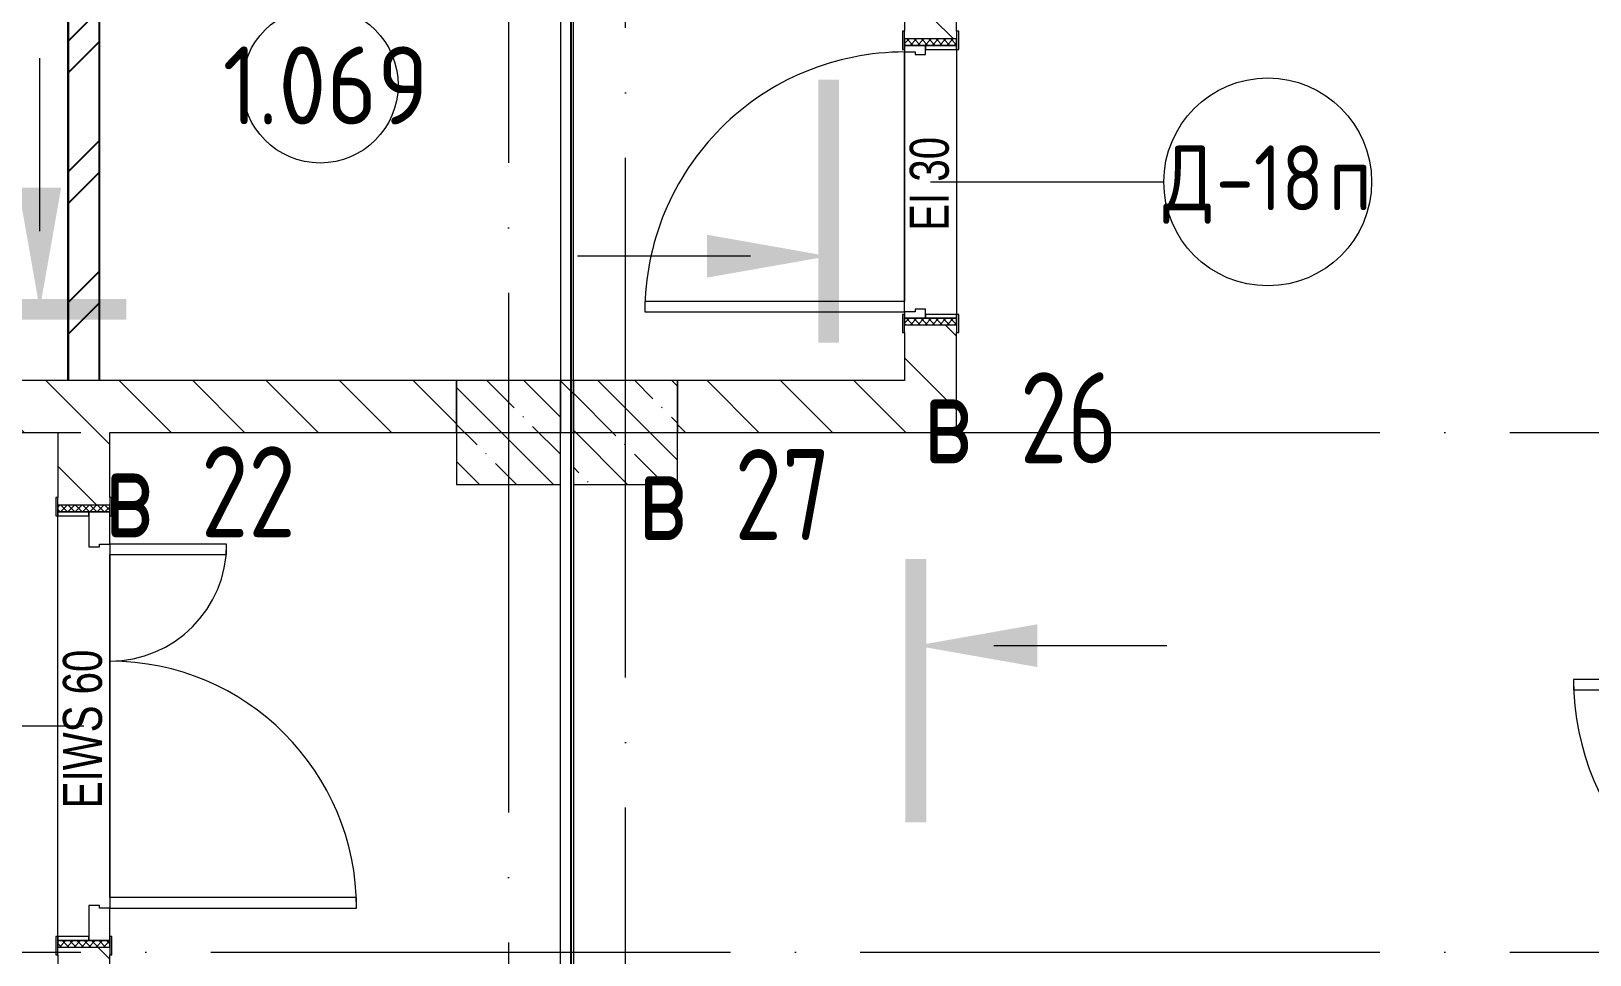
# Model space of a CAD drawing. Header units: millimetres. Extents: x -68946 to 690821, y -552984 to 293768.
# Drawn here: x 124050 to 130051, y 43515 to 47070 of the extents above; entities that cross this region are included whole.
import ezdxf

# ---------------------------------------------------------------- set-up
doc = ezdxf.new("R2010")
doc.units = ezdxf.units.MM
doc.linetypes.add('ADSK_Линия сетки', pattern=[2500, 2000, -250, 0, -250])
doc.linetypes.add('ADSK_Скрыто', pattern=[600, 300, -300])
for name, color, linetype, lineweight in [('0) блоки', 250, 'Continuous', 25), ('A-AREA-____-IDEN', 250, 'Continuous', 9), ('A-DOOR-____-IDEN', 250, 'Continuous', 9), ('A-DOOR-____-MCUT', 250, 'Continuous', 5), ('A-DOOR-____-OTLN', 250, 'Continuous', 5), ('A-DOOR-FRAM-MCUT', 250, 'Continuous', 5), ('A-DOOR-FRAM-OTLN', 250, 'Continuous', 5), ('A-FLOR-____-OTLN', 250, 'Continuous', 9), ('A-WALL-____-MCUT', 250, 'Continuous', 13), ('A-WALL-____-PATT', 250, 'Continuous', 13), ('G-____-____-SYMB', 250, 'ADSK_Скрыто', 9), ('I-WALL-____-OTLN', 250, 'Continuous', 9), ('S-COLS-____-MCUT', 250, 'Continuous', 25), ('S-COLS-____-OTLN', 250, 'Continuous', 9), ('S-GRID-____-OTLN', 250, 'Continuous', 9)]:
    doc.layers.add(name, color=color, linetype=linetype, lineweight=lineweight)
doc.styles.add('Arial Narrow', font='ARIALN.TTF', dxfattribs={"width": 0.9, "height": 150})
doc.styles.add('GOST Common_1', font='', dxfattribs={"width": 0.9, "height": 250})
doc.styles.add('GOST Common_2', font='', dxfattribs={"width": 0.8, "height": 350})
doc.styles.add('ISOCPEUR_1', font='isocpeur.ttf', dxfattribs={"width": 0.9, "height": 250})
doc.styles.get('GOST Common_1').set_extended_font_data('GOST Common')
doc.styles.get('GOST Common_2').set_extended_font_data('GOST Common')
pattern_1 = [(135, (12287.91, -0.0006), (-141.42136, -141.42136), [])]
pattern_2 = [(135, (12287.91, -0.0006), (-142.5612, -142.5612), []), (135, (12430.48, -0.0006), (-142.5612, -142.5612), [252.016, -50.403, 3.353, -47.05])]
pattern_3 = [(135, (1751.41, 164.685), (-14.14214, -14.14214), []), (225, (1751.41, 164.685), (14.14214, -14.14214), [])]
pattern_4 = [(45, (-371.384, 164.685), (-14.1421, 14.1421), []), (135, (-371.384, 164.685), (-14.1421, -14.1421), [])]

# ---------------------------------------------------------------- blocks, each defined once
blk = doc.blocks.new('Разрез - Номер вида спереди_3_5 мм-32550530-АР1_Кладочный план 1 этажа С2и3')
at = {"layer": 'G-____-____-SYMB', "linetype": 'Continuous'}
for points in [[(9.798, 0.404), (9.798, -0.394), (-0.333, -0.394), (-0.333, 0.404)], [(2.176, -4.675), (3, 0), (3.824, -4.675)]]:
    blk.add_hatch(color=256, dxfattribs=at).paths.add_polyline_path(points)
at = {"layer": 'G-____-____-SYMB', "linetype": 'Continuous', "lineweight": 20}
blk.add_line((3, -3), (3, -9.663), dxfattribs=at)
blk = doc.blocks.new('Разрез - Номер вида сзади_3_5 мм-32550532-АР1_Кладочный план 1 этажа С2и3')
at = {"layer": 'G-____-____-SYMB', "linetype": 'Continuous'}
for points in [[(9.798, 0.404), (9.798, -0.394), (-0.333, -0.394), (-0.333, 0.404)], [(2.176, -4.675), (3, 0), (3.824, -4.675)]]:
    blk.add_hatch(color=256, dxfattribs=at).paths.add_polyline_path(points)
at = {"layer": 'G-____-____-SYMB', "linetype": 'Continuous', "lineweight": 20}
blk.add_line((3, -3), (3, -9.663), dxfattribs=at)
blk = doc.blocks.new('Дверь_СКБ_1Ст - Д-13л_1100x2100h_Артистическая-V39-АР1_Маркировочный план 1 этажа С2и3')
at = {"layer": 'A-DOOR-____-OTLN'}
h = blk.add_hatch(dxfattribs=at)
h.set_pattern_fill('FP_14', color=256, style=0, pattern_type=2)
h.set_pattern_definition(pattern_3)
h.paths.add_polyline_path([(537.5, 20), (562.5, 20), (562.5, 100), (537.5, 100)])
at = {"layer": 'A-DOOR-FRAM-OTLN'}
h = blk.add_hatch(dxfattribs=at)
h.set_pattern_fill('FP_15', color=256, style=0, pattern_type=2)
h.set_pattern_definition(pattern_4)
h.paths.add_polyline_path([(-537.5, 20), (-512.5, 20), (-512.5, 100), (-537.5, 100)])
at = {"layer": 'A-DOOR-____-MCUT'}
for p, q in [((512.5, 1100), (472.5, 1100)), ((472.5, 1100), (472.5, 100)), ((512.5, 100), (512.5, 1100)), ((472.5, 100), (512.5, 100))]:
    blk.add_line(p, q, dxfattribs=at)
at = {"layer": 'A-DOOR-____-OTLN'}
blk.add_arc((512.5, 100), 1000, 90, 180, dxfattribs=at)
at = {"layer": 'A-DOOR-FRAM-MCUT'}
for p, q in [((-512.5, 100), (-537.5, 100)), ((-537.5, 100), (-537.5, 20)), ((-487.5, 100), (-512.5, 100)), ((-512.5, 100), (-512.5, 20)), ((-512.5, 20), (-512.5, 100)), ((-487.5, 60), (-487.5, 100)), ((512.5, 100), (512.5, 60)), ((537.5, 100), (512.5, 100)), ((537.5, 20), (537.5, 100)), ((562.5, 100), (537.5, 100)), ((537.5, 100), (537.5, 20)), ((562.5, 20), (562.5, 100)), ((-537.5, 20), (-512.5, 20)), ((-512.5, 20), (-477.5, 20)), ((-477.5, 60), (-487.5, 60)), ((-477.5, 20), (-477.5, 60)), ((512.5, 60), (502.5, 60)), ((502.5, 60), (502.5, 20)), ((502.5, 20), (537.5, 20)), ((537.5, 20), (562.5, 20))]:
    blk.add_line(p, q, dxfattribs=at)
blk = doc.blocks.new('Дверь_СКБ_1Ст_Внутренняя - Д-14п_1100x2100h_Кладовая-41857153-АР1_Маркировочный план 1 этажа С2и3')
at = {"layer": 'A-DOOR-____-OTLN'}
h = blk.add_hatch(dxfattribs=at)
h.set_pattern_fill('FP_14', color=256, style=0, pattern_type=2)
h.set_pattern_definition(pattern_3)
h.paths.add_polyline_path([(537.5, 17.9), (537.5, -100), (562.5, -100), (562.5, 100), (537.5, 100), (537.5, 47.6)])
at = {"layer": 'A-DOOR-FRAM-OTLN'}
h = blk.add_hatch(dxfattribs=at)
h.set_pattern_fill('FP_15', color=256, style=0, pattern_type=2)
h.set_pattern_definition(pattern_4)
h.paths.add_polyline_path([(-537.5, -100), (-512.5, -100), (-512.5, 100), (-537.5, 100), (-537.5, -55.3)])
at = {"layer": 'A-DOOR-____-MCUT'}
for p, q in [((-487.5, 1100), (-487.5, 100)), ((-447.5, 1100), (-487.5, 1100)), ((-447.5, 100), (-447.5, 1100)), ((-487.5, 100), (-447.5, 100))]:
    blk.add_line(p, q, dxfattribs=at)
at = {"layer": 'A-DOOR-____-OTLN'}
blk.add_arc((-487.5, 100), 1000, 360, 90, dxfattribs=at)
at = {"layer": 'A-DOOR-FRAM-MCUT'}
for p, q in [((-497.5, 108), (-567.5, 108)), ((-567.5, 108), (-567.5, 100)), ((-567.5, 100), (-497.5, 100)), ((-512.5, 100), (-537.5, 100)), ((-537.5, 100), (-537.5, -100)), ((-487.5, 100), (-512.5, 100)), ((-512.5, 100), (-512.5, 20)), ((-512.5, -100), (-512.5, 100)), ((-497.5, 100), (-512.5, 100)), ((-512.5, 100), (-512.5, 99)), ((-512.5, 99), (-497.5, 99)), ((-497.5, 100), (-497.5, 108)), ((-497.5, 99), (-497.5, 100)), ((-487.5, 60), (-487.5, 100)), ((512.5, 100), (512.5, 60)), ((537.5, 100), (512.5, 100)), ((592.5, 108), (522.5, 108)), ((522.5, 108), (522.5, 100)), ((537.5, 100), (522.5, 100)), ((522.5, 100), (522.5, 99)), ((522.5, 100), (592.5, 100)), ((522.5, 99), (537.5, 99)), ((537.5, 20), (537.5, 100)), ((562.5, 100), (537.5, 100)), ((537.5, 100), (537.5, -100)), ((537.5, 99), (537.5, 100)), ((562.5, -100), (562.5, 100)), ((592.5, 100), (592.5, 108)), ((-512.5, 20), (-477.5, 20)), ((-497.5, 20), (-512.5, 20)), ((-512.5, 20), (-512.5, -100)), ((-497.5, -100), (-497.5, 20)), ((-477.5, 60), (-487.5, 60)), ((-477.5, 20), (-477.5, 60)), ((512.5, 60), (502.5, 60)), ((502.5, 60), (502.5, 20)), ((502.5, 20), (537.5, 20)), ((537.5, 20), (522.5, 20)), ((522.5, 20), (522.5, -100)), ((537.5, -100), (537.5, 20)), ((-497.5, -100), (-567.5, -100)), ((-567.5, -100), (-567.5, -108)), ((-567.5, -108), (-497.5, -108)), ((-537.5, -100), (-512.5, -100)), ((-512.5, -100), (-497.5, -100)), ((-497.5, -108), (-497.5, -100)), ((522.5, -100), (537.5, -100)), ((592.5, -100), (522.5, -100)), ((522.5, -100), (522.5, -108)), ((522.5, -108), (592.5, -108)), ((537.5, -100), (562.5, -100)), ((592.5, -108), (592.5, -100))]:
    blk.add_line(p, q, dxfattribs=at)
blk = doc.blocks.new('Дверь_СКБ_2Ст_Внутренняя1 - Н_ВВ-19_1700x2600h_Фрамуга сверху-42084744-АР1_Маркировочный план 1 этажа С2и3')
at = {"layer": 'A-DOOR-____-OTLN'}
h = blk.add_hatch(dxfattribs=at)
h.set_pattern_fill('FP_46', color=256, style=0, pattern_type=2)
h.set_pattern_definition([(135, (1451.41, 164.685), (-14.14214, -14.14214), []), (225, (1451.41, 164.685), (14.14214, -14.14214), [])])
h.paths.add_polyline_path([(862.5, 100), (837.5, 100), (837.5, -100), (862.5, -100), (862.5, 60)])
at = {"layer": 'A-DOOR-FRAM-OTLN'}
h = blk.add_hatch(dxfattribs=at)
h.set_pattern_fill('FP_47', color=256, style=0, pattern_type=2)
h.set_pattern_definition([(45, (-671.384, 164.685), (-14.1421, 14.1421), []), (135, (-671.384, 164.685), (-14.1421, -14.1421), [])])
h.paths.add_polyline_path([(-812.5, 60), (-812.5, 100), (-837.5, 100), (-837.5, -100), (-812.5, -100), (-812.5, 20)])
at = {"layer": 'A-DOOR-____-MCUT'}
for p, q in [((712.5, 1050), (672.5, 1050)), ((672.5, 1050), (672.5, 100)), ((712.5, 100), (712.5, 1050)), ((-687.5, 550), (-687.5, 100)), ((-647.5, 550), (-687.5, 550)), ((-647.5, 100), (-647.5, 550)), ((-687.5, 100), (-647.5, 100)), ((672.5, 100), (712.5, 100))]:
    blk.add_line(p, q, dxfattribs=at)
at = {"layer": 'A-DOOR-____-OTLN'}
for centre, radius, start, end in [((712.5, 100), 950, 90, 180), ((-687.5, 100), 450, 0, 90)]:
    blk.add_arc(centre, radius, start, end, dxfattribs=at)
at = {"layer": 'A-DOOR-FRAM-MCUT'}
for p, q in [((-797.5, 108), (-867.5, 108)), ((-867.5, 108), (-867.5, 100)), ((-867.5, 100), (-797.5, 100)), ((-812.5, 100), (-837.5, 100)), ((-837.5, 100), (-837.5, -100)), ((-687.5, 100), (-812.5, 100)), ((-812.5, 100), (-812.5, 20)), ((-812.5, -100), (-812.5, 100)), ((-797.5, 100), (-812.5, 100)), ((-812.5, 100), (-812.5, 99)), ((-812.5, 99), (-797.5, 99)), ((-797.5, 100), (-797.5, 108)), ((-797.5, 99), (-797.5, 100)), ((-687.5, 60), (-687.5, 100)), ((712.5, 100), (712.5, 60)), ((837.5, 100), (712.5, 100)), ((892.5, 108), (822.5, 108)), ((822.5, 108), (822.5, 100)), ((837.5, 100), (822.5, 100)), ((822.5, 100), (822.5, 99)), ((822.5, 100), (892.5, 100)), ((822.5, 99), (837.5, 99)), ((837.5, 20), (837.5, 100)), ((862.5, 100), (837.5, 100)), ((837.5, 100), (837.5, -100)), ((837.5, 99), (837.5, 100)), ((862.5, -100), (862.5, 100)), ((892.5, 100), (892.5, 108)), ((-812.5, 20), (-677.5, 20)), ((-797.5, 20), (-812.5, 20)), ((-812.5, 20), (-812.5, -100)), ((-797.5, -100), (-797.5, 20)), ((-677.5, 60), (-687.5, 60)), ((-677.5, 20), (-677.5, 60)), ((712.5, 60), (702.5, 60)), ((702.5, 60), (702.5, 20)), ((702.5, 20), (837.5, 20)), ((837.5, 20), (822.5, 20)), ((822.5, 20), (822.5, -100)), ((837.5, -100), (837.5, 20)), ((-797.5, -100), (-867.5, -100)), ((-867.5, -100), (-867.5, -108)), ((-867.5, -108), (-797.5, -108)), ((-837.5, -100), (-812.5, -100)), ((-812.5, -100), (-797.5, -100)), ((-797.5, -108), (-797.5, -100)), ((822.5, -100), (837.5, -100)), ((892.5, -100), (822.5, -100)), ((822.5, -100), (822.5, -108)), ((822.5, -108), (892.5, -108)), ((837.5, -100), (862.5, -100)), ((892.5, -108), (892.5, -100))]:
    blk.add_line(p, q, dxfattribs=at)
blk = doc.blocks.new('AAR_СКБ_Марка_Помещения_мал - Номер-28977439-АР1_Маркировочный план 1 этажа С2и3')
at = {"layer": 'A-AREA-____-IDEN'}
blk.add_circle((-0.028, 0), 3, dxfattribs=at)
blk = doc.blocks.new('ADSK_Марка_Дверь - Типоразмер_ADSK_Марка-30565456-АР1_Маркировочный план 1 этажа С2и3')
at = {"layer": 'A-DOOR-____-IDEN'}
blk.add_circle((0, 0), 4, dxfattribs=at)

msp = doc.modelspace()

# ---------------------------------------------------------------- hatches: boundary and pattern name
at = {"layer": '0) блоки'}
h = msp.add_hatch(dxfattribs=at)
h.set_pattern_fill('FP_4', color=256, style=0, pattern_type=2)
h.set_pattern_definition([(45, (12287.9, -7e-12), (-251.4472, 251.4472), []), (45, (12287.9, 381), (-251.4472, 251.4472), [])])
h.paths.add_polyline_path([(124312.9138, 45725.0006), (124312.9138, 51755.0006), (124192.9138, 51755.0006), (124192.9138, 45725.0006)])
at = {"layer": 'A-WALL-____-PATT', "lineweight": 15, "true_color": 0x000000}
h = msp.add_hatch(dxfattribs=at)
h.set_pattern_fill('FP_2', color=18, style=0, pattern_type=2)
h.set_pattern_definition(pattern_1)
h.paths.add_polyline_path([(127562.4251, 45525), (127612.9138, 45525), (127612.9138, 45939.5), (127412.9138, 45939.5), (127412.9138, 45525), (127494.9665, 45525)])
h.paths.add_polyline_path([(127612.9138, 47039.5), (127611.9652, 49050.0006), (127412.9138, 49050.0006), (127412.9138, 47039.5), (127583.7098, 47039.5)])
h = msp.add_hatch(dxfattribs=at)
h.set_pattern_fill('FP_2', color=18, style=0, pattern_type=2)
h.set_pattern_definition(pattern_1)
h.paths.add_polyline_path([(126537.8919, 45525), (127412.9138, 45525), (127412.9138, 45725), (126537.8919, 45725)])
h.paths.add_polyline_path([(122148.718, 45525), (125687.8919, 45525), (125687.8919, 45725), (121387.8919, 45725), (121387.8919, 45525), (121506.4015, 45525)])
h.paths.add_polyline_path([(126137.8919, 45525), (126137.8919, 45724.9994), (126087.8921, 45724.9994), (126087.8919, 45525)])
h.paths.add_polyline_path([(117827.9987, 45525), (120987.8919, 45525), (120987.8919, 45725), (117487.8919, 45725), (117487.8919, 45525), (117790.6078, 45525)])
h.paths.add_polyline_path([(114099.831, 45525), (117087.8919, 45525), (117087.8919, 45725), (113537.9138, 45725), (113537.9138, 45525), (114037.745, 45525)])
h = msp.add_hatch(dxfattribs=at)
h.set_pattern_fill('FP_2', color=18, style=0, pattern_type=2)
h.set_pattern_definition(pattern_1)
h.paths.add_polyline_path([(124152.9138, 43325.1926), (124352.9138, 43325.1926), (124352.9138, 43545.0377), (124152.9138, 43545.0377), (124152.9138, 43515.0377)])
h.paths.add_polyline_path([(124192.9138, 45245.0377), (124352.9138, 45245.0377), (124352.9138, 45525), (124152.9138, 45525), (124152.9138, 45245.0377)])
at = {"layer": 'S-COLS-____-OTLN', "lineweight": 5, "true_color": 0x000000}
h = msp.add_hatch(dxfattribs=at)
h.set_pattern_fill('FP_1', color=18, style=0, pattern_type=2)
h.set_pattern_definition(pattern_2)
h.paths.add_polyline_path([(125687.8919, 45324.9994), (126087.8908, 45325), (126087.8919, 45724.9994), (125687.8919, 45724.9994), (125687.8919, 45325.0034)])
h = msp.add_hatch(dxfattribs=at)
h.set_pattern_fill('FP_1', color=18, style=0, pattern_type=2)
h.set_pattern_definition(pattern_2)
h.paths.add_polyline_path([(126369.8919, 45324.9994), (126537.8908, 45325), (126537.8919, 45724.9994), (126137.8919, 45724.9994), (126137.8919, 45324.9994), (126276.3634, 45324.9994)])

# ---------------------------------------------------------------- linework, layer by layer
at = {"color": 1}
msp.add_lwpolyline([(173774.1788, 68376.857), (126127.8919, 68376.857), (126127.8919, -4557.0324), (173774.1788, -4557.0324)], close=True, dxfattribs=at)
at = {"layer": '0) блоки'}
for p, q in [((124192.9138, 45725.0006), (124192.9138, 51755.0006)), ((124192.9138, 51755), (124192.9138, 45725)), ((124312.9138, 45725), (124312.9138, 49020.0006))]:
    msp.add_line(p, q, dxfattribs=at)
at = {"layer": 'A-DOOR-____-IDEN', "color": 18, "true_color": 0x000000}
for p, q in [((127512.9138, 46489.5), (128408.443, 46489.5)), ((124252.9138, 44395.0377), (123727.8355, 44395.0377))]:
    msp.add_line(p, q, dxfattribs=at)
at = {"layer": 'A-FLOR-____-OTLN', "color": 18, "lineweight": 5, "true_color": 0x000000}
for p, q in [((126087.8919, 49020.0006), (126087.8919, 45725)), ((126137.8919, 45725), (126137.8919, 49020.0006)), ((127412.9138, 46989.5), (127412.9138, 46029.5)), ((127412.9138, 46989.5), (127412.9138, 46029.5)), ((126087.8919, 43325.1926), (126087.8919, 45324.9994)), ((126137.8919, 45324.9994), (126137.8919, 43325.1926)), ((124352.9138, 43735.0377), (124352.9138, 45055.0377))]:
    msp.add_line(p, q, dxfattribs=at)
at = {"layer": 'A-WALL-____-MCUT', "color": 18, "lineweight": 15, "true_color": 0x000000}
for p, q in [((127412.9138, 49550.0006), (127412.9138, 47069.5)), ((127612.9138, 47069.5), (127612.9138, 49050.0006)), ((127412.9138, 45909.5), (127412.9138, 45725)), ((127612.9138, 45525), (127612.9138, 45909.5)), ((125687.8919, 45725), (121387.8919, 45725)), ((125687.8919, 45525), (125687.8919, 45725)), ((126137.8919, 45725), (126087.8919, 45725)), ((126087.8919, 45725), (126087.8919, 45525)), ((126137.8919, 45525), (126137.8919, 45725)), ((127412.9138, 45725), (126537.8919, 45725)), ((126537.8919, 45725), (126537.8919, 45525)), ((121387.8919, 45525), (124152.9138, 45525)), ((124152.9138, 45525), (124152.9138, 45275.0377)), ((124352.9138, 45525), (125687.8919, 45525)), ((124352.9138, 45275.0377), (124352.9138, 45525)), ((126087.8919, 45525), (126137.8919, 45525)), ((126537.8919, 45525), (127612.9138, 45525)), ((124152.9138, 43515.0377), (124152.9138, 43325.1926)), ((124352.9138, 43325.1926), (124352.9138, 43515.0377))]:
    msp.add_line(p, q, dxfattribs=at)
at = {"layer": 'I-WALL-____-OTLN', "color": 18, "lineweight": 15, "true_color": 0x000000}
for p, q in [((127412.9138, 46029.5), (127412.9138, 46989.5)), ((127612.9138, 46999.5), (127612.9138, 45979.5)), ((124152.9138, 43585.0377), (124152.9138, 45205.0377)), ((124352.9138, 45055.0377), (124352.9138, 43735.0377))]:
    msp.add_line(p, q, dxfattribs=at)
at = {"layer": 'S-COLS-____-MCUT', "color": 18, "lineweight": 5, "true_color": 0x000000}
for p, q in [((126087.8919, 45724.9994), (125687.8919, 45724.9994)), ((126537.8919, 45724.9994), (126137.8919, 45724.9994)), ((125687.8919, 45525), (125687.8919, 45324.9994)), ((126087.8919, 45324.9994), (126087.8919, 45525)), ((126137.8919, 45525), (126137.8919, 45324.9994)), ((126537.8919, 45324.9994), (126537.8919, 45525)), ((125687.8919, 45324.9994), (126087.8919, 45324.9994)), ((126137.8919, 45324.9994), (126537.8919, 45324.9994))]:
    msp.add_line(p, q, dxfattribs=at)
at = {"layer": 'S-COLS-____-OTLN', "color": 18, "lineweight": 5, "true_color": 0x000000}
for p, q in [((125687.8919, 45724.9994), (125687.8919, 45525)), ((126087.8919, 45525), (126087.8919, 45724.9994)), ((126137.8919, 45724.9994), (126137.8919, 45525)), ((126537.8919, 45525), (126537.8919, 45724.9994))]:
    msp.add_line(p, q, dxfattribs=at)
at = {"layer": 'S-GRID-____-OTLN', "color": 18, "linetype": 'ADSK_Линия сетки', "true_color": 0x000000}
for p, q in [((125887.9138, 61063.6538), (125887.9138, -1649.5356)), ((126337.9138, -2919.5356), (126337.9138, 59793.6538)), ((77240.3519, 45525), (168626.8279, 45525)), ((77240.3519, 43525), (168626.8279, 43525))]:
    msp.add_line(p, q, dxfattribs=at)

# ---------------------------------------------------------------- block references
at = {"layer": 'A-AREA-____-IDEN', "color": 18, "true_color": 0x000000, "xscale": 99.99999999999993, "yscale": 99.99999999999993, "zscale": 99.99999999999993}
msp.add_blockref('AAR_СКБ_Марка_Помещения_мал - Номер-28977439-АР1_Маркировочный план 1 этажа С2и3', (125165.7023, 46862.1349), dxfattribs=at)
at = {"layer": 'A-DOOR-____-IDEN', "color": 18, "true_color": 0x000000, "xscale": 99.99999999999993, "yscale": 99.99999999999993, "zscale": 99.99999999999993}
msp.add_blockref('ADSK_Марка_Дверь - Типоразмер_ADSK_Марка-30565456-АР1_Маркировочный план 1 этажа С2и3', (128810.7504, 46489.5), dxfattribs=at)
at = {"layer": 'A-DOOR-____-OTLN', "color": 18, "true_color": 0x000000}
for name, p, rotation in [('Дверь_СКБ_1Ст_Внутренняя - Д-14п_1100x2100h_Кладовая-41857153-АР1_Маркировочный план 1 этажа С2и3', (127512.9138, 46477), 89.99999999999993), ('Дверь_СКБ_2Ст_Внутренняя1 - Н_ВВ-19_1700x2600h_Фрамуга сверху-42084744-АР1_Маркировочный план 1 этажа С2и3', (124252.9138, 44407.5377), 270), ('Дверь_СКБ_1Ст - Д-13л_1100x2100h_Артистическая-V39-АР1_Маркировочный план 1 этажа С2и3', (131087.9138, 44062.4994), 89.9999999999999)]:
    msp.add_blockref(name, p, dxfattribs=dict(at, rotation=rotation))
at = {"layer": 'G-____-____-SYMB', "linetype": 'Continuous', "xscale": 99.99999999999993, "yscale": 99.99999999999993, "zscale": 99.99999999999993, "rotation": 180}
msp.add_blockref('Разрез - Номер вида сзади_3_5 мм-32550532-АР1_Кладочный план 1 этажа С2и3', (124383.4892, 45999.5798), dxfattribs=at)
at = {"layer": 'G-____-____-SYMB', "linetype": 'Continuous', "lineweight": 40, "extrusion": (0, 0, -1), "xscale": 99.99999999999993, "yscale": 99.99999999999993, "zscale": 99.99999999999993}
for p, rotation in [((-127120.0779, 45903.5593), 90.00000000000001), ((-127456.6139, 45004.7606), 270.0000000000003)]:
    msp.add_blockref('Разрез - Номер вида спереди_3_5 мм-32550530-АР1_Кладочный план 1 этажа С2и3', p, dxfattribs=dict(at, rotation=rotation))

# ---------------------------------------------------------------- texts
at = {"layer": 'A-AREA-____-IDEN', "color": 18, "true_color": 0x000000, "insert": (124787.3631, 47010.7947), "char_height": 300, "width": 609.2825, "attachment_point": 1, "style": 'ISOCPEUR_1'}
msp.add_mtext('1.069', dxfattribs=at)
at = {"layer": 'A-DOOR-____-IDEN', "color": 18, "true_color": 0x000000, "char_height": 150, "attachment_point": 1, "rotation": 90, "style": 'Arial Narrow'}
for s, insert, width in [('EI 30', (127432.7653, 46301.3926), 447.341625), ('EIWS 60', (124172.7653, 44079.1303), 757.594687)]:
    msp.add_mtext(s, dxfattribs=dict(at, insert=insert, width=width))
at = {"layer": 'A-DOOR-____-IDEN', "color": 18, "true_color": 0x000000, "char_height": 250, "attachment_point": 1, "style": 'GOST Common_1'}
for s, insert, width in [('\\fGOST Common|b0|i0|c204|p34|;\\W.9;Д', (128408.443, 46629.9506), 245.316375), ('-18', (128610.8493, 46629.9506), 526.708687), ('\\fGOST Common|b0|i0|c204|p34|;\\W.9;п', (129045.4274, 46629.9506), 194.810062)]:
    msp.add_mtext(s, dxfattribs=dict(at, insert=insert, width=width))
at = {"layer": 'G-____-____-SYMB', "linetype": 'Continuous', "char_height": 350, "attachment_point": 1, "style": 'GOST Common_2'}
for s, insert, width in [(' 26', (127686.5608, 45756.8291), 602.869), ('\\fGOST Common|b0|i0|c204|p34|;\\W.8;в', (127485.4775, 45756.8291), 243.713), (' 22', (124534.209, 45471.8857), 602.869), (' 27', (126588.2977, 45461.3033), 602.869), ('\\fGOST Common|b0|i0|c204|p34|;\\W.8;в', (124333.1256, 45471.8857), 243.713), ('\\fGOST Common|b0|i0|c204|p34|;\\W.8;в', (126387.2144, 45461.3033), 243.713)]:
    msp.add_mtext(s, dxfattribs=dict(at, insert=insert, width=width))

doc.saveas('drawing.dxf')
